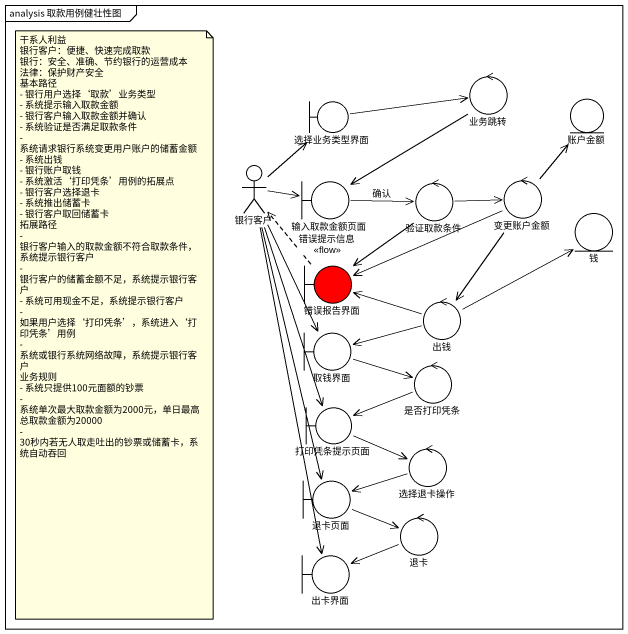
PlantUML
@startuml
mainframe analysis 取款用例健壮性图
control 业务跳转
boundary 选择业务类型界面
entity 账户金额
actor 银行客户
boundary 输入取款金额页面
control 验证取款条件
control 变更账户金额
entity 钱
boundary 错误报告界面 #FF0000
control 出钱
boundary 取钱界面
control 是否打印凭条
boundary 打印凭条提示页面
control 选择退卡操作
boundary 退卡页面
control 退卡
boundary 出卡界面
业务跳转 --> 输入取款金额页面
选择业务类型界面 -right-> 业务跳转
银行客户 -up-> 选择业务类型界面
银行客户 -right-> 输入取款金额页面
银行客户 --> 取钱界面
银行客户 --> 打印凭条提示页面
银行客户 --> 退卡页面
银行客户 --> 出卡界面
输入取款金额页面 -right-> 验证取款条件 : 确认
验证取款条件 -right-> 变更账户金额
验证取款条件 --> 错误报告界面
变更账户金额 -up-> 账户金额
变更账户金额 -left-> 错误报告界面
变更账户金额 --> 出钱
错误报告界面 .up.> 银行客户 : 错误提示信息\n<<flow>>
出钱 -right-> 钱
出钱 -left-> 错误报告界面
出钱 -left-> 取钱界面
取钱界面 -right-> 是否打印凭条
是否打印凭条 -left-> 打印凭条提示页面
打印凭条提示页面 -right-> 选择退卡操作
选择退卡操作 -left-> 退卡页面
退卡页面 -right-> 退卡
退卡 -left-> 出卡界面
note as N1
  干系人利益
  银行客户：便捷、快速完成取款
  银行：安全、准确、节约银行的运营成本
  法律：保护财产安全
  基本路径
  - 银行用户选择‘取款’业务类型
  - 系统提示输入取款金额
  - 银行客户输入取款金额并确认
  - 系统验证是否满足取款条件
  - 系统请求银行系统变更用户账户的储蓄金额
  - 系统出钱
  - 银行账户取钱
  - 系统激活‘打印凭条’用例的拓展点
  - 银行客户选择退卡
  - 系统推出储蓄卡
  - 银行客户取回储蓄卡
  拓展路径
  - 银行客户输入的取款金额不符合取款条件，系统提示银行客户
  - 银行客户的储蓄金额不足，系统提示银行客户
  - 系统可用现金不足，系统提示银行客户
  - 如果用户选择‘打印凭条’，系统进入‘打印凭条’用例
  - 系统或银行系统网络故障，系统提示银行客户
  业务规则
  - 系统只提供100元面额的钞票
  - 系统单次最大取款金额为2000元，单日最高总取款金额为20000
  - 30秒内若无人取走吐出的钞票或储蓄卡，系统自动吞回
end note
@enduml
